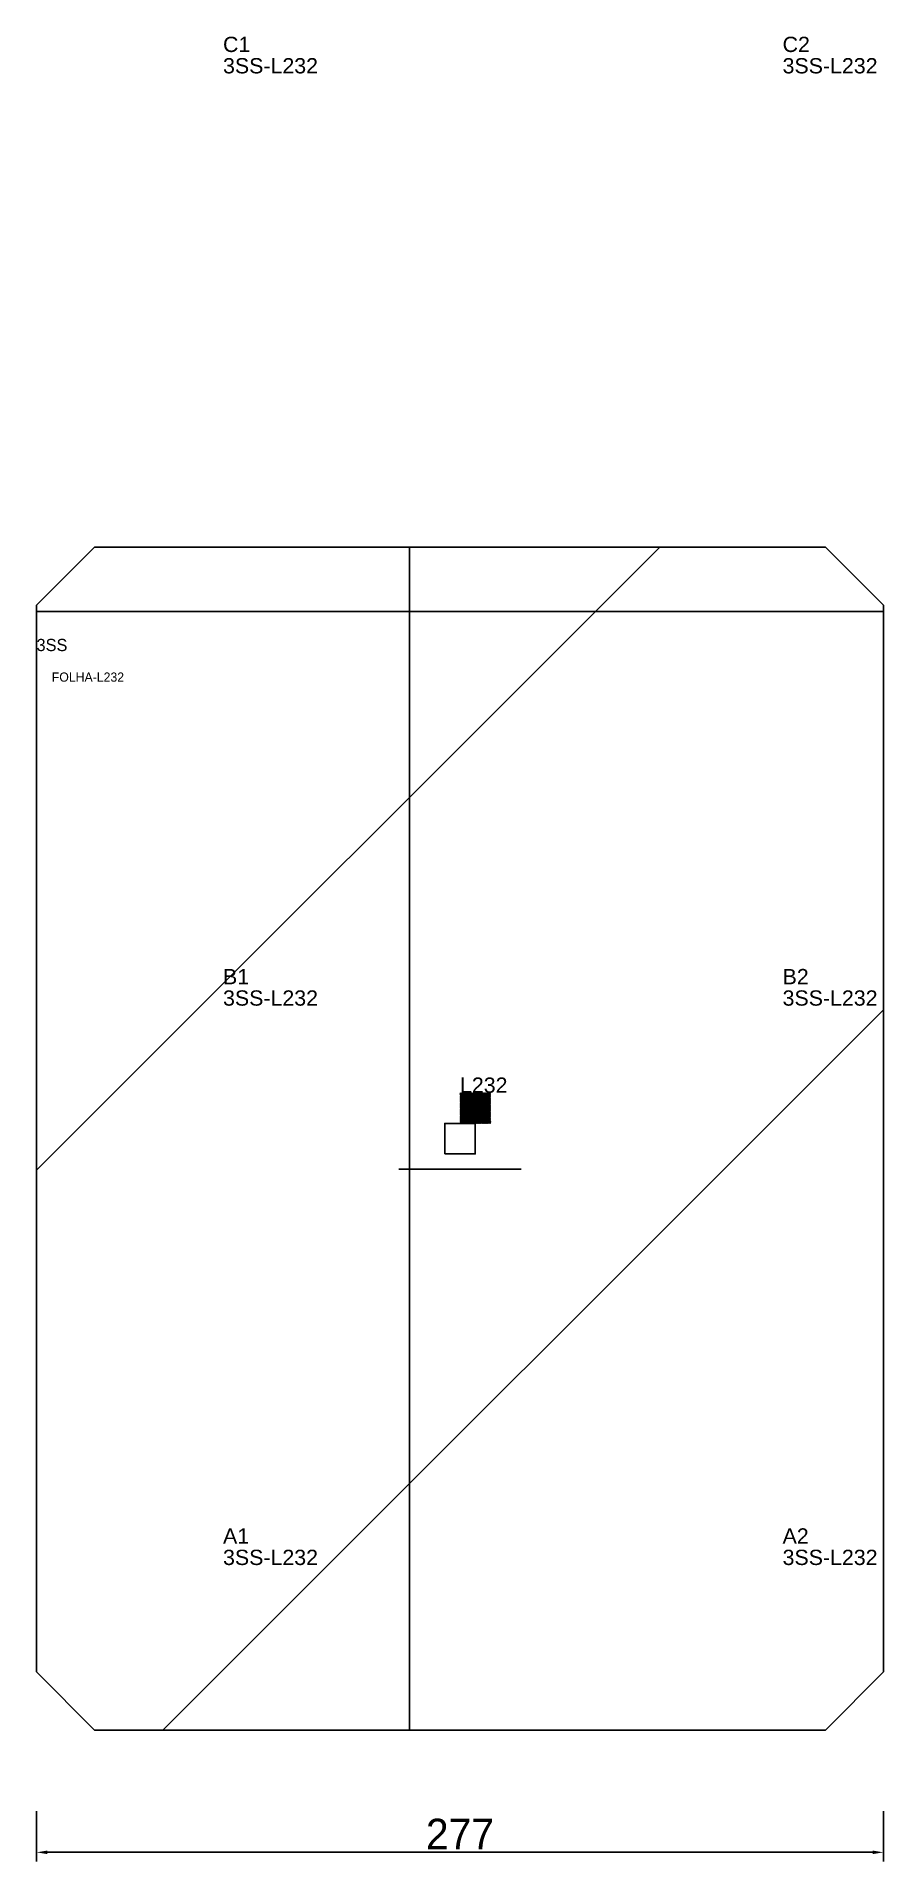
# Model space of a CAD drawing. Header units: metres. Extents: x 222 to 499, y -228 to 369.
import ezdxf

# ---------------------------------------------------------------- set-up
doc = ezdxf.new("R2010")
doc.units = ezdxf.units.M
for name, color, linetype in [('3', 3, 'CONTINUOUS'), ('AUX00', 7, 'CONTINUOUS'), ('COTA', 241, 'CONTINUOUS'), ('FOLHA', 255, 'CONTINUOUS'), ('Hachura', 251, 'CONTINUOUS'), ('NOMENCLATURA', 7, 'CONTINUOUS'), ('Nível', 160, 'CONTINUOUS'), ('Painéis', 200, 'CONTINUOUS'), ('Pilares', 5, 'CONTINUOUS'), ('REAPROVEITAMENTO', 251, 'CONTINUOUS'), ('SARR_2.2x7', 40, 'CONTINUOUS')]:
    doc.layers.add(name, color=color, linetype=linetype)
doc.styles.add('ARIAL', font='Arial.ttf')
doc.styles.add('STR_STANDARD', font='arial.ttf')
doc.dimstyles.new('EZ DXF', dxfattribs={"dimtxt": 10, "dimasz": 3.5, "dimexe": 3, "dimexo": 1.5, "dimgap": 1, "dimtad": 1, "dimdec": 1, "dimdsep": 46, "dimcen": 2.5, "dimazin": 3, "dimtfac": 1, "dimtmove": 0, "dimatfit": 3})

msp = doc.modelspace()

# ---------------------------------------------------------------- hatches: boundary and pattern name
at = {"layer": 'Hachura'}
h = msp.add_hatch(dxfattribs=at)
h.set_pattern_fill('ANSI31', scale=50)
h.paths.add_polyline_path([(222.2, 182.5), (222.2, -166.5), (241.2, -185.5), (480.2, -185.5), (499.2, -166.5), (499.2, 182.5), (480.2, 201.5), (241.2, 201.5)])
h = msp.add_hatch(dxfattribs=at)
h.set_pattern_fill('ANSI31', scale=50)
h.paths.add_polyline_path([(222.2, 182.5), (222.2, -166.5), (241.2, -185.5), (480.2, -185.5), (499.2, -166.5), (499.2, 182.5), (480.2, 201.5), (241.2, 201.5)])
at = {"layer": 'Reaproveitamento'}
h = msp.add_hatch(dxfattribs=at)
h.set_pattern_fill('SOLID')
h.paths.add_polyline_path([(360.7, 13), (370.7, 13), (370.7, 23), (360.7, 23)])
h = msp.add_hatch(dxfattribs=at)
h.set_pattern_fill('SOLID')
h.paths.add_polyline_path([(360.7, 13), (370.7, 13), (370.7, 23), (360.7, 23)])

# ---------------------------------------------------------------- linework, layer by layer
at = {"layer": '3'}
for points in [[(344.2, -185.5), (344.2, 201.5)], [(344.2, -185.5), (344.2, 201.5)], [(222.2, 180.5), (499.2, 180.5)], [(222.2, 180.5), (499.2, 180.5)]]:
    msp.add_lwpolyline(points, close=True, dxfattribs=at)
at = {"layer": 'Painéis', "color": 200}
for p, q in [((241.2, 201.5), (222.2, 182.5)), ((241.2, 201.5), (222.2, 182.5)), ((480.2, 201.5), (241.2, 201.5)), ((480.2, 201.5), (241.2, 201.5)), ((499.2, 182.5), (480.2, 201.5)), ((499.2, 182.5), (480.2, 201.5)), ((222.2, 182.5), (222.2, -166.5)), ((222.2, 182.5), (222.2, -166.5)), ((499.2, -166.5), (499.2, 182.5)), ((499.2, -166.5), (499.2, 182.5)), ((222.2, -166.5), (241.2, -185.5)), ((222.2, -166.5), (241.2, -185.5)), ((480.2, -185.5), (499.2, -166.5)), ((480.2, -185.5), (499.2, -166.5)), ((241.2, -185.5), (480.2, -185.5)), ((241.2, -185.5), (480.2, -185.5))]:
    msp.add_line(p, q, dxfattribs=at)
at = {"layer": 'Pilares'}
msp.add_lwpolyline([(355.7, 3), (365.7, 3), (365.7, 13), (355.7, 13)], close=True, dxfattribs=at)
msp.add_lwpolyline([(355.7, 3), (365.7, 3), (365.7, 13), (355.7, 13)], close=True, dxfattribs=at)
at = {"layer": 'SARR_2.2x7'}
msp.add_line((340.7, -2), (380.7, -2), dxfattribs=at)
msp.add_line((340.7, -2), (380.7, -2), dxfattribs=at)

# ---------------------------------------------------------------- texts
at = {"layer": '3', "style": 'STR_STANDARD'}
for s, p in [('C1', (283.2, 363.5)), ('C1', (283.2, 363.5)), ('C2', (466.2, 363.5)), ('C2', (466.2, 363.5)), ('B1', (283.2, 58.5)), ('B1', (283.2, 58.5)), ('B2', (466.2, 58.5)), ('B2', (466.2, 58.5)), ('A1', (283.2, -124.5)), ('A1', (283.2, -124.5)), ('A2', (466.2, -124.5)), ('A2', (466.2, -124.5))]:
    msp.add_text(s, height=5, dxfattribs=at).set_placement(p)
at = {"layer": 'AUX00', "style": 'STR_STANDARD'}
for p in [(283.2, 356.5), (283.2, 356.5), (466.2, 356.5), (466.2, 356.5), (283.2, 51.5), (283.2, 51.5), (466.2, 51.5), (466.2, 51.5), (283.2, -131.5), (283.2, -131.5), (466.2, -131.5), (466.2, -131.5)]:
    msp.add_text('3SS-L232', height=5, dxfattribs=at).set_placement(p)
at = {"layer": 'FOLHA'}
msp.add_text('FOLHA-L232', height=3, dxfattribs=at).set_placement((227.2, 157.5))
msp.add_text('FOLHA-L232', height=3, dxfattribs=at).set_placement((227.2, 157.5))
at = {"layer": 'NOMENCLATURA', "insert": (360.7, 28), "char_height": 5, "attachment_point": 1, "style": 'ARIAL'}
msp.add_mtext('L232', dxfattribs=at)
msp.add_mtext('L232', dxfattribs=at)
at = {"layer": 'Nível'}
msp.add_text('3SS', height=4, dxfattribs=at).set_placement((222.2, 167.5))
msp.add_text('3SS', height=4, dxfattribs=at).set_placement((222.2, 167.5))

# ---------------------------------------------------------------- dimensions: what is measured, and where the dimension line sits
at = {"layer": 'COTA'}
msp.add_linear_dim(base=(222.2, -225.5), p1=(222.2, -210.5), p2=(499.2, -210.5), dimstyle='EZ DXF', dxfattribs=at).render()
msp.add_linear_dim(base=(222.2, -225.5), p1=(222.2, -210.5), p2=(499.2, -210.5), dimstyle='EZ DXF', dxfattribs=at).render()

doc.saveas('drawing.dxf')
